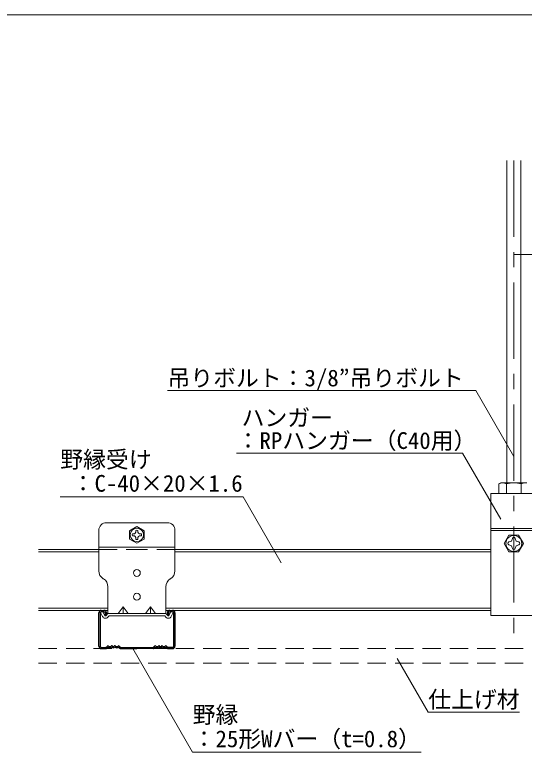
# Model space of a CAD drawing. Units: millimetres on the paper, enlarged 40 times, with parts at other scales. Extents: x -7800 to 7800, y -5578 to 5491.
# Drawn here: x 2332 to 3670, y -4335 to -2400 of the extents above; entities that cross this region are included whole.
import ezdxf
from ezdxf.enums import TextEntityAlignment as Align

# ---------------------------------------------------------------- set-up
doc = ezdxf.new("R2010")
doc.units = ezdxf.units.MM
doc.header["$LTSCALE"] = 40
doc.linetypes.add('CHAIN1', pattern=[8, 5, -1, 1, -1])
doc.linetypes.add('DASHED1', pattern=[1.8, 1.2, -0.6])
for name, color, linetype, lineweight in [('7-0_中心線', 4, 'CHAIN1', 9), ('7-1_吊り材', 7, 'Continuous', 18), ('7-2_野縁受け', 3, 'Continuous', 18), ('7-3_野縁', 2, 'Continuous', 25), ('7-5_寸法', 7, 'Continuous', 9), ('7-6_文字', 7, 'Continuous', 18), ('7-A_クリップ', 7, 'Continuous', 18), ('7-B_ビス', 3, 'Continuous', 18), ('7-C_パネル', 7, 'DASHED1', 18), ('F-2_太線１', 3, 'Continuous', 18)]:
    doc.layers.add(name, color=color, linetype=linetype, lineweight=lineweight)
doc.styles.add('ＭＳ ゴシック', font='')
doc.styles.get('ＭＳ ゴシック').set_extended_font_data('MS Gothic')

msp = doc.modelspace()

# ---------------------------------------------------------------- linework, layer by layer
at = {"layer": '7-0_中心線'}
msp.add_line((3642.47, -2782.59), (3642.47, -4059.08), dxfattribs=at)
at = {"layer": '7-1_吊り材'}
for p, q in [((3624.47, -2782.59), (3624.47, -3628.05)), ((3660.47, -2782.59), (3660.47, -3628.05)), ((3608.52, -3628.05), (3603.27, -3631.09)), ((3603.27, -3656.05), (3603.27, -3631.09)), ((3608.52, -3628.05), (3676.42, -3628.05)), ((3622.87, -3656.05), (3622.87, -3631.09)), ((3662.07, -3656.05), (3662.07, -3631.09)), ((3582.47, -3748.05), (3702.47, -3748.05)), ((3582.47, -3753.59), (3702.47, -3753.59)), ((3702.47, -3976.05), (3582.47, -3976.05))]:
    msp.add_line(p, q, dxfattribs=at)
at = {"layer": '7-1_吊り材', "color": 4, "lineweight": 9}
for p, q in [((3629.77, -3765.25), (3617.07, -3787.25)), ((3655.17, -3765.25), (3629.77, -3765.25)), ((3636.47, -3781.25), (3638.64, -3774.09)), ((3648.47, -3781.25), (3646.3, -3774.09)), ((3667.87, -3787.25), (3655.17, -3765.25)), ((3617.07, -3787.25), (3629.77, -3809.25)), ((3636.47, -3781.25), (3629.31, -3783.43)), ((3636.47, -3793.25), (3629.31, -3791.08)), ((3636.47, -3793.25), (3638.64, -3800.41)), ((3648.47, -3793.25), (3646.3, -3800.41)), ((3648.47, -3781.25), (3655.63, -3783.43)), ((3648.47, -3793.25), (3655.63, -3791.08)), ((3655.17, -3809.25), (3667.87, -3787.25)), ((3629.77, -3809.25), (3655.17, -3809.25))]:
    msp.add_line(p, q, dxfattribs=at)
at = {"layer": '7-1_吊り材'}
msp.add_lwpolyline([(3582.47, -3976.05), (3582.47, -3656.05), (3702.47, -3656.05)], dxfattribs=at)
at = {"layer": '7-1_吊り材', "color": 4, "lineweight": 9}
msp.add_circle((3642.47, -3787.25), 20.95, dxfattribs=at)
at = {"layer": '7-1_吊り材'}
for centre, radius, start, end in [((3616.08, -3655.14), 27.25, 96.34294, 118.04132), ((3612.4, -3647.56), 19.52, 57.57118, 88.04459), ((3642.47, -3692.92), 64.86, 72.41205, 107.58797), ((3672.54, -3647.56), 19.52, 91.95543, 122.42883)]:
    msp.add_arc(centre, radius, start, end, dxfattribs=at)
at = {"layer": '7-1_吊り材', "color": 4, "lineweight": 9}
for centre, start, end in [((3642.47, -3775.25), 16.8745, 163.12552), ((3630.47, -3787.25), 106.8745, 253.12552), ((3654.47, -3787.25), 286.8745, 73.12552), ((3642.47, -3799.25), 196.8745, 343.12552)]:
    msp.add_arc(centre, 4, start, end, dxfattribs=at)
at = {"layer": '7-2_野縁受け'}
for p, q in [((2394.62, -3803.25), (2552.61, -3803.25)), ((2394.62, -3809.65), (2552.61, -3809.65)), ((2752.61, -3803.25), (3582.47, -3803.25)), ((2752.61, -3809.65), (3582.47, -3809.65)), ((2394.62, -3956.85), (2576.61, -3956.85)), ((2394.62, -3963.25), (2576.61, -3963.25)), ((2728.62, -3956.85), (3582.47, -3956.85)), ((2728.62, -3963.25), (3582.47, -3963.25))]:
    msp.add_line(p, q, dxfattribs=at)
at = {"layer": '7-3_野縁'}
for p, q in [((2559.01, -3963.25), (2566.21, -3963.25)), ((2566.21, -3966.45), (2559.01, -3966.45)), ((2739.01, -3963.25), (2746.21, -3963.25)), ((2746.21, -3966.45), (2739.01, -3966.45)), ((2552.61, -4056.85), (2552.61, -3969.65)), ((2555.81, -3969.65), (2555.81, -4056.85)), ((2569.41, -3969.65), (2569.41, -3975.25)), ((2569.41, -3975.25), (2572.61, -3975.25)), ((2572.61, -3969.65), (2572.61, -3975.25)), ((2732.61, -3969.65), (2732.61, -3975.25)), ((2735.81, -3975.25), (2732.61, -3975.25)), ((2735.81, -3969.65), (2735.81, -3975.25)), ((2749.41, -4056.85), (2749.41, -3969.65)), ((2752.61, -3969.65), (2752.61, -4056.85)), ((2570.98, -4063.25), (2556.64, -4063.25)), ((2559.01, -4060.05), (2570.98, -4060.05)), ((2559.01, -4063.25), (2570.98, -4063.25)), ((2575.23, -4056.64), (2572.4, -4059.47)), ((2576.64, -4059.25), (2573.81, -4062.08)), ((2576.64, -4059.25), (2573.81, -4062.08)), ((2604.64, -4059.25), (2607.47, -4062.08)), ((2606.06, -4056.64), (2608.88, -4059.47)), ((2610.24, -4063.25), (2652.58, -4063.25)), ((2610.3, -4060.05), (2694.99, -4060.05)), ((2694.93, -4063.25), (2652.58, -4063.25)), ((2699.23, -4056.64), (2696.4, -4059.47)), ((2700.64, -4059.25), (2697.82, -4062.08)), ((2728.64, -4059.25), (2731.47, -4062.08)), ((2728.64, -4059.25), (2731.47, -4062.08)), ((2730.06, -4056.64), (2732.89, -4059.47)), ((2746.21, -4060.05), (2734.3, -4060.05)), ((2746.21, -4063.25), (2734.3, -4063.25)), ((2734.3, -4063.25), (2748.64, -4063.25))]:
    msp.add_line(p, q, dxfattribs=at)
for centre, radius, start, end in [((2559.01, -3969.65), 6.4, 90, 180), ((2559.01, -3969.65), 3.2, 90, 180), ((2566.21, -3969.65), 6.4, 0.00699, 90), ((2566.21, -3969.65), 3.2, 0.00699, 90), ((2739.01, -3969.65), 6.4, 90, 180), ((2739.01, -3969.65), 3.2, 90, 180), ((2746.21, -3969.65), 6.4, 0, 90), ((2746.21, -3969.65), 3.2, 0, 90), ((2559.01, -4056.85), 6.4, 180, 270), ((2559.01, -4056.85), 3.2, 180, 270), ((2570.98, -4058.05), 2, 270, 314.99998), ((2570.98, -4059.25), 4, 270, 314.99998), ((2570.98, -4059.25), 4, 270, 315), ((2576.64, -4058.05), 2, 46.39717, 135), ((2581.64, -4054), 7.25, 226.39717, 313.60281), ((2581.64, -4052.8), 5.25, 226.39717, 313.60281), ((2586.64, -4058.05), 2, 36.86989, 133.60281), ((2590.64, -4056.25), 5, 216.86989, 323.1301), ((2590.64, -4055.05), 3, 216.86989, 323.1301), ((2594.64, -4058.05), 2, 46.39717, 143.1301), ((2599.64, -4054), 7.25, 226.39717, 313.60281), ((2599.64, -4052.8), 5.25, 226.39717, 313.60281), ((2604.64, -4058.05), 2, 44.99998, 133.60281), ((2610.3, -4059.25), 4, 225, 270), ((2610.3, -4058.05), 2, 225, 270), ((2694.99, -4058.05), 2, 270, 315), ((2694.99, -4059.25), 4, 270, 315), ((2700.64, -4058.05), 2, 46.39719, 135.00002), ((2705.64, -4054), 7.25, 226.39719, 313.60283), ((2705.64, -4052.8), 5.25, 226.39719, 313.60283), ((2710.64, -4058.05), 2, 36.8699, 133.60283), ((2714.64, -4056.25), 5, 216.8699, 323.13011), ((2714.64, -4055.05), 3, 216.8699, 323.13011), ((2718.64, -4058.05), 2, 46.39719, 143.13011), ((2723.64, -4054), 7.25, 226.39719, 313.60283), ((2723.64, -4052.8), 5.25, 226.39719, 313.60283), ((2728.64, -4058.05), 2, 45, 133.60283), ((2734.3, -4059.25), 4, 225.00002, 270), ((2734.3, -4059.25), 4, 225, 270), ((2734.3, -4058.05), 2, 225.00002, 270), ((2746.21, -4056.85), 6.4, 270, 0), ((2746.21, -4056.85), 3.2, 270, 0)]:
    msp.add_arc(centre, radius, start, end, dxfattribs=at)
at = {"layer": '7-5_寸法', "color": 4}
msp.add_line((3642.47, -3028.79), (4242.47, -3028.79), dxfattribs=at)
at = {"layer": '7-6_文字'}
for p, q in [((2732.87, -3386.23), (3542.87, -3386.23)), ((3542.87, -3386.23), (3642.87, -3559.43)), ((2451.31, -3664.81), (2931.31, -3664.81)), ((2931.31, -3664.81), (3031.31, -3838.02)), ((2799.06, -4335.37), (2641.95, -4063.25)), ((3417.59, -4229.93), (3336.22, -4089)), ((3417.59, -4229.93), (3657.59, -4229.93)), ((2799.06, -4335.37), (3399.06, -4335.37))]:
    msp.add_line(p, q, dxfattribs=at)
msp.add_lwpolyline([(2914.56, -3550.55), (3508.11, -3550.55), (3608.11, -3723.75)], dxfattribs=at)
at = {"layer": '7-A_クリップ'}
for p, q in [((2572.61, -3732.85), (2652.61, -3732.85)), ((2732.61, -3732.85), (2652.61, -3732.85)), ((2552.61, -3752.85), (2552.61, -3859.26)), ((2752.61, -3752.85), (2752.61, -3859.26)), ((2552.61, -3796.85), (2652.61, -3796.85)), ((2752.61, -3796.85), (2652.61, -3796.85)), ((2564.27, -3879.84), (2564.96, -3880.26)), ((2740.96, -3879.84), (2740.27, -3880.26)), ((2576.61, -3900.84), (2576.61, -3971.25)), ((2728.61, -3900.84), (2728.61, -3971.25)), ((2561.5, -3966.45), (2557.3, -3968.55)), ((2568.35, -3976.38), (2563.4, -3966.45)), ((2616.62, -3953.36), (2603.62, -3971.25)), ((2616.62, -3953.36), (2629.62, -3971.25)), ((2616.62, -3953.36), (2616.62, -3971.25)), ((2688.62, -3953.36), (2675.62, -3971.25)), ((2688.62, -3953.36), (2688.62, -3971.25)), ((2688.62, -3953.36), (2701.62, -3971.25)), ((2736.88, -3976.38), (2741.83, -3966.45)), ((2743.73, -3966.45), (2747.94, -3968.55)), ((2562.62, -3979.23), (2557.3, -3968.55)), ((2571.63, -3976.82), (2576.61, -3971.25)), ((2576.4, -3981.09), (2579.47, -3977.65)), ((2576.61, -3971.25), (2652.61, -3971.25)), ((2579.47, -3977.65), (2652.61, -3977.65)), ((2728.62, -3971.25), (2652.62, -3971.25)), ((2725.76, -3977.65), (2652.62, -3977.65)), ((2728.84, -3981.09), (2725.76, -3977.65)), ((2733.6, -3976.82), (2728.62, -3971.25)), ((2742.61, -3979.23), (2747.94, -3968.55))]:
    msp.add_line(p, q, dxfattribs=at)
at = {"layer": '7-A_クリップ', "linetype": 'DASHED1'}
for p in [(2552.61, -3803.25), (2752.61, -3803.25)]:
    msp.add_line(p, (2652.61, -3803.25), dxfattribs=at)
at = {"layer": '7-A_クリップ'}
for centre in [(2652.62, -3864.85), (2652.62, -3927.25)]:
    msp.add_circle(centre, 9, dxfattribs=at)
for centre, radius, start, end in [((2572.61, -3752.85), 20, 90, 180), ((2732.61, -3752.85), 20, 0, 90), ((2576.61, -3859.26), 24, 180, 239.03689), ((2728.61, -3859.26), 24, 300.96311, 0), ((2552.61, -3900.84), 24, 0, 59.03689), ((2752.61, -3900.84), 24, 120.96311, 180), ((2570.14, -3975.48), 8.4, 206.5, 318.15813), ((2570.14, -3975.48), 2, 206.5, 318.15813), ((2735.09, -3975.48), 8.4, 221.84187, 333.5), ((2735.09, -3975.48), 2, 221.84187, 333.5)]:
    msp.add_arc(centre, radius, start, end, dxfattribs=at)
at = {"layer": '7-B_ビス'}
for p, q in [((2652.62, -3742.85), (2633.56, -3753.85)), ((2633.56, -3753.85), (2633.56, -3775.85)), ((2650.22, -3753.1), (2650.22, -3755.32)), ((2652.62, -3742.85), (2671.67, -3753.85)), ((2655.02, -3753.1), (2655.02, -3755.32)), ((2655.02, -3753.1), (2655.02, -3756.36)), ((2671.67, -3753.85), (2671.67, -3775.85)), ((2640.86, -3762.45), (2643.21, -3762.45)), ((2640.86, -3767.25), (2643.21, -3767.25)), ((2650.22, -3776.61), (2650.22, -3774.39)), ((2655.02, -3776.61), (2655.02, -3773.35)), ((2655.02, -3776.61), (2655.02, -3774.39)), ((2664.37, -3762.45), (2662.02, -3762.45)), ((2664.37, -3767.25), (2662.02, -3767.25)), ((2652.62, -3786.85), (2633.56, -3775.85)), ((2652.62, -3786.85), (2671.67, -3775.85))]:
    msp.add_line(p, q, dxfattribs=at)
msp.add_circle((2652.62, -3764.85), 17.6, dxfattribs=at)
for centre, radius, start, end in [((2652.62, -3764.85), 12, 78.46303, 101.53696), ((2652.62, -3764.85), 12, 168.46303, 191.51331), ((2643.84, -3756.07), 6.42, 264.36299, 6.67345), ((2643.84, -3773.64), 6.42, 353.32654, 95.63699), ((2661.39, -3756.07), 6.42, 173.32654, 275.63699), ((2661.39, -3773.64), 6.42, 84.36299, 186.67345), ((2652.62, -3764.85), 12, 348.48668, 11.53696), ((2652.62, -3764.85), 12, 258.46303, 281.53696)]:
    msp.add_arc(centre, radius, start, end, dxfattribs=at)
at = {"layer": '7-C_パネル'}
for p, q in [((2394.62, -4063.25), (3998.47, -4063.25)), ((2394.62, -4101.25), (3998.47, -4101.25))]:
    msp.add_line(p, q, dxfattribs=at)
at = {"layer": 'F-2_太線１'}
msp.add_line((78.17, -2399.73), (4458.58, -2399.73), dxfattribs=at)

# ---------------------------------------------------------------- texts
at = {"layer": '7-6_文字', "style": 'ＭＳ ゴシック'}
for s, p in [('吊りボルト：3/8”吊りボルト', (2732.87, -3388.23)), ('ハンガー', (2927.56, -3492.55)), ('：RPハンガー（C40用）', (2914.56, -3552.55)), ('野縁受け', (2451.31, -3602.02)), ('：C-40×20×1.6', (2481.31, -3664.81)), ('仕上げ材', (3417.59, -4231.93)), ('野縁', (2799.06, -4271.98)), ('：25形Wバー（t=0.8）', (2799.06, -4335.37))]:
    msp.add_text(s, height=43.99, dxfattribs=at).set_placement(p, align=Align.BOTTOM_LEFT)

doc.saveas('drawing.dxf')
